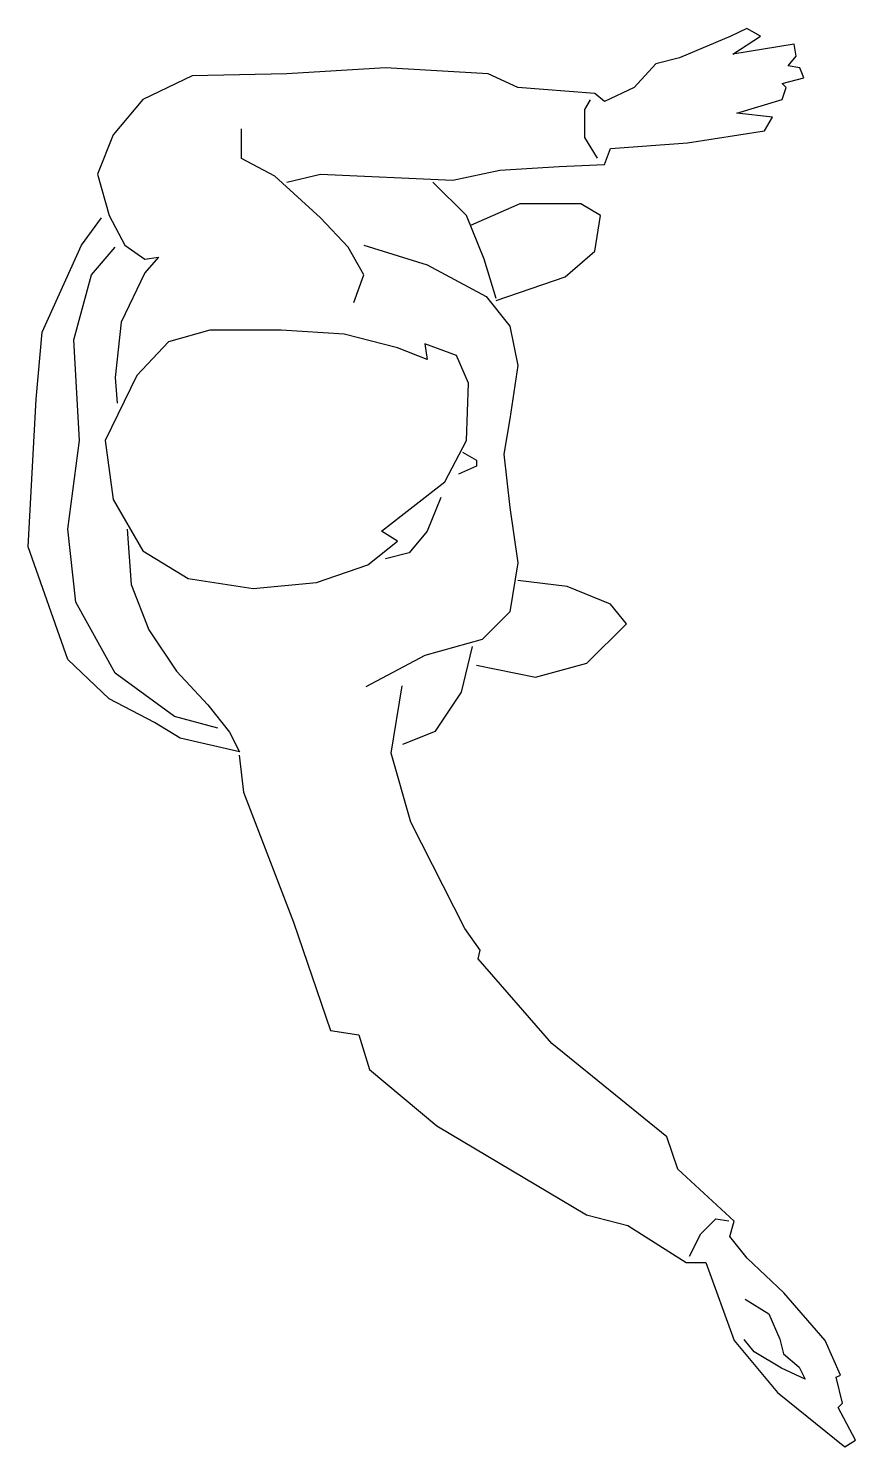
# Model space of a CAD drawing. Extents: x -5173 to -4403, y 828 to 2148.
import ezdxf

# ---------------------------------------------------------------- set-up
doc = ezdxf.new("R2010")
doc.units = 0
doc.header["$MEASUREMENT"] = 0
doc.layers.add('2D', color=7, linetype='CONTINUOUS')
doc.layers.add('INSERT', color=7, linetype='CONTINUOUS')

# ---------------------------------------------------------------- blocks, each defined once
blk = doc.blocks.new('C-2MAN05')
at = {"layer": '2D', "color": 0, "linetype": 'BYBLOCK'}
for p, q in [((446.6, 397), (398.9, 376.8)), ((461.3, 404.3), (446.6, 397)), ((448.5, 380.4), (474.2, 397)), ((474.2, 397), (461.3, 404.3)), ((505.4, 389.6), (448.5, 380.4)), ((507.3, 378.6), (505.4, 389.6)), ((376.8, 371.3), (356.6, 349.2)), ((398.9, 376.8), (376.8, 371.3)), ((499.9, 369.4), (507.3, 378.6)), ((-54.8, 360.3), (-100.7, 338.2)), ((33.4, 362.1), (-54.8, 360.3)), ((125.2, 367.6), (33.4, 362.1)), ((220.7, 362.1), (125.2, 367.6)), ((248.3, 349.2), (220.7, 362.1)), ((494.4, 352.9), (514.6, 358.4)), ((510.9, 367.6), (499.9, 369.4)), ((514.6, 358.4), (510.9, 367.6)), ((319.9, 343.7), (248.3, 349.2)), ((329.1, 336.4), (319.9, 343.7)), ((356.6, 349.2), (329.1, 336.4)), ((498.1, 349.2), (494.4, 352.9)), ((494.4, 338.2), (498.1, 349.2)), ((-100.7, 338.2), (-128.3, 305.2)), ((315.7, 337.9), (310.5, 328.9)), ((452.2, 325.4), (494.4, 338.2)), ((310.5, 328.9), (310.5, 302.9)), ((485.2, 321.7), (452.2, 325.4)), ((477.9, 308.9), (485.2, 321.7)), ((-128.3, 305.2), (-143, 268.5)), ((-8.9, 283.2), (-8.9, 310.7)), ((406.2, 297.9), (477.9, 308.9)), ((310.5, 302.9), (322.1, 283.5)), ((329.1, 277.7), (334.6, 292.4)), ((334.6, 292.4), (406.2, 297.9)), ((22.3, 266.7), (-8.9, 283.2)), ((286.8, 275.8), (329.1, 277.7)), ((-143, 268.5), (-132, 230)), ((64.6, 228.1), (22.3, 266.7)), ((33.4, 261.2), (64.6, 268.5)), ((64.6, 268.5), (187.7, 263)), ((187.7, 263), (231.7, 272.2)), ((231.7, 272.2), (286.8, 275.8)), ((200.5, 230), (169.3, 261.2)), ((250.1, 241), (204.2, 220.8)), ((307, 241), (250.1, 241)), ((325.4, 230), (307, 241)), ((-157.7, 202.4), (-139.3, 228.1)), ((-132, 230), (-117.3, 202.4)), ((90.3, 200.6), (64.6, 228.1)), ((217, 189.6), (200.5, 230)), ((319.9, 196.9), (325.4, 230)), ((-194.4, 121.7), (-157.7, 202.4)), ((-148.5, 174.9), (-126.4, 200.6)), ((-117.3, 202.4), (-98.9, 189.6)), ((105, 174.9), (90.3, 200.6)), ((105, 202.4), (163.8, 184.1)), ((-86, 191.4), (-98.9, 176.7)), ((-98.9, 189.6), (-86, 191.4)), ((228.1, 152.9), (217, 189.6)), ((292.4, 173.1), (319.9, 196.9)), ((-165, 114.3), (-148.5, 174.9)), ((-98.9, 176.7), (-120.9, 130.8)), ((95.8, 149.2), (105, 174.9)), ((163.8, 184.1), (218.9, 154.7)), ((228.1, 151), (292.4, 173.1)), ((218.9, 154.7), (240.9, 127.2)), ((-199.9, 59.3), (-194.4, 121.7)), ((-120.9, 130.8), (-126.4, 79.5)), ((-38.3, 123.5), (-76.8, 112.5)), ((27.9, 123.5), (-38.3, 123.5)), ((86.6, 119.8), (27.9, 123.5)), ((136.2, 107), (86.6, 119.8)), ((240.9, 127.2), (248.3, 90.5)), ((-159.5, 20.7), (-165, 114.3)), ((-76.8, 112.5), (-106.2, 81.3)), ((163.8, 96), (136.2, 107)), ((161.9, 110.7), (163.8, 96)), ((191.3, 99.7), (161.9, 110.7)), ((202.3, 74), (191.3, 99.7)), ((-106.2, 81.3), (-135.6, 20.7)), ((-126.4, 79.5), (-124.6, 55.6)), ((248.3, 90.5), (240.9, 40.9)), ((200.5, 20.7), (202.3, 74)), ((-207.3, -78.4), (-199.9, 59.3)), ((240.9, 40.9), (235.4, 7.9)), ((-170.5, -61.9), (-159.5, 20.7)), ((-135.6, 20.7), (-128.3, -34.3)), ((180.3, -17.8), (200.5, 20.7)), ((196.8, 9.7), (209.7, 2.4)), ((209.7, 2.4), (209.7, -3.1)), ((235.4, 7.9), (240.9, -41.7)), ((209.7, -3.1), (193.2, -10.5)), ((121.5, -63.7), (180.3, -17.8)), ((-128.3, -34.3), (-100.7, -82)), ((176.6, -32.5), (163.8, -63.7)), ((240.9, -41.7), (248.3, -93.1)), ((-163.2, -129.8), (-170.5, -61.9)), ((-115.4, -61.9), (-111.7, -113.2)), ((136.2, -72.9), (121.5, -63.7)), ((163.8, -63.7), (147.2, -83.9)), ((-170.5, -183), (-207.3, -78.4)), ((108.7, -94.9), (136.2, -72.9)), ((-100.7, -82), (-58.5, -107.7)), ((147.2, -83.9), (125.2, -89.4)), ((60.9, -111.4), (108.7, -94.9)), ((248.3, -93.1), (240.9, -138.9)), ((-111.7, -113.2), (-95.2, -155.4)), ((-58.5, -107.7), (2.1, -116.9)), ((2.1, -116.9), (60.9, -111.4)), ((294.2, -115.1), (248.3, -109.6)), ((334.6, -131.6), (294.2, -115.1)), ((-126.4, -195.8), (-163.2, -129.8)), ((349.3, -149.9), (334.6, -131.6)), ((240.9, -138.9), (215.2, -164.6)), ((-95.2, -155.4), (-69.5, -194)), ((312.6, -186.6), (349.3, -149.9)), ((215.2, -164.6), (161.9, -179.3)), ((196, -213.5), (206.1, -170.9)), ((-132, -219.7), (-170.5, -183)), ((161.9, -179.3), (106.8, -208.7)), ((-71.3, -236.2), (-126.4, -195.8)), ((-69.5, -194), (-40.1, -225.2)), ((209.7, -188.5), (264.8, -199.5)), ((264.8, -199.5), (312.6, -186.6)), ((130.5, -270.2), (140.6, -207.6)), ((-89.7, -241.7), (-132, -219.7)), ((171.6, -250), (196, -213.5)), ((-30.9, -247.2), (-71.3, -236.2)), ((-40.1, -225.2), (-19.9, -250.9)), ((-65.8, -256.4), (-89.7, -241.7)), ((141.2, -262.1), (171.6, -250)), ((-10.7, -269.2), (-65.8, -256.4)), ((-19.9, -250.9), (-10.7, -269.2)), ((-10.9, -272.2), (-6.9, -306.5)), ((148.7, -334.7), (130.5, -270.2)), ((-6.9, -306.5), (39.6, -427.5)), ((199.1, -433.6), (148.7, -334.7)), ((39.6, -427.5), (73.9, -528.4)), ((213.3, -453.8), (199.1, -433.6)), ((211.3, -461.8), (213.3, -453.8)), ((279.9, -540.5), (211.3, -461.8)), ((73.9, -528.4), (100.2, -532.5)), ((100.2, -532.5), (110.3, -564.8)), ((387, -627.3), (279.9, -540.5)), ((110.3, -564.8), (172.9, -617.2)), ((172.9, -617.2), (312.2, -699.9)), ((397.1, -657.6), (387, -627.3)), ((449.6, -706), (397.1, -657.6)), ((312.2, -699.9), (350.6, -710)), ((350.6, -710), (405.1, -744.3)), ((418.6, -717.8), (432.5, -703.9)), ((432.5, -703.9), (444.7, -705.6)), ((445.5, -720.1), (449.6, -706)), ((408.1, -738.6), (418.6, -717.8)), ((461.7, -740.3), (445.5, -720.1)), ((405.1, -744.3), (423.3, -744.3)), ((423.3, -744.3), (449.6, -817)), ((496, -772.6), (461.7, -740.3)), ((460, -778.6), (482, -792.1)), ((534.4, -817), (496, -772.6)), ((482, -792.1), (492.1, -815.8)), ((449.6, -817), (490, -865.4)), ((468.4, -827.6), (459, -816.1)), ((492.1, -815.8), (495.5, -829.3)), ((548.5, -849.3), (534.4, -817)), ((493.8, -842.8), (468.4, -827.6)), ((495.5, -829.3), (510.2, -842)), ((515.8, -853), (493.8, -842.8)), ((510.2, -842), (515.8, -853)), ((544.5, -851.3), (548.5, -849.3)), ((550.5, -875.5), (544.5, -851.3)), ((490, -865.4), (552.6, -915.9)), ((546.5, -879.5), (550.5, -875.5)), ((562.7, -909.8), (546.5, -879.5)), ((552.6, -915.9), (562.7, -909.8))]:
    blk.add_line(p, q, dxfattribs=at)

msp = doc.modelspace()

# ---------------------------------------------------------------- block references
at = {"layer": 'INSERT'}
msp.add_blockref('C-2MAN05', (-4965.4, 1743.4), dxfattribs=at)

doc.saveas('drawing.dxf')
